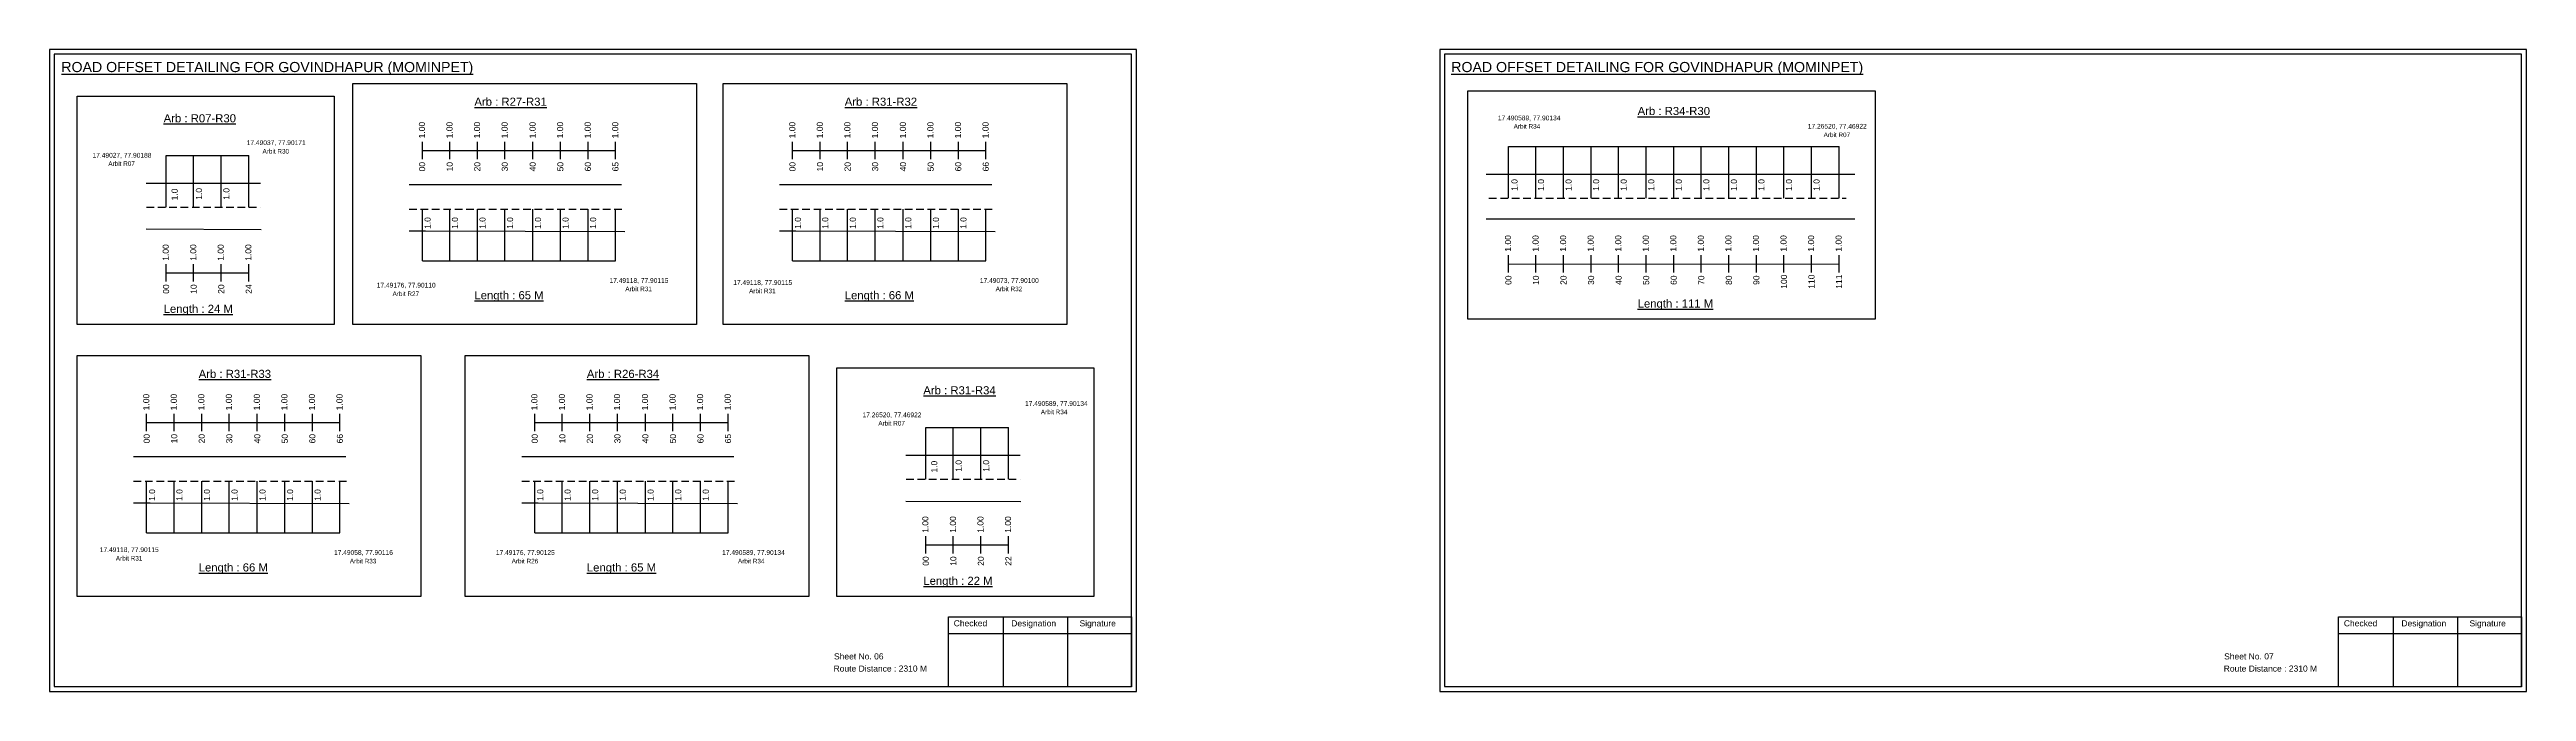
# Model space of a CAD drawing. Header units: inches. Extents: x 715 to 6358, y 46 to 1342.
# Drawn here: x 5135 to 6358, y 48 to 365 of the extents above; entities that cross this region are included whole.
import ezdxf

# ---------------------------------------------------------------- set-up
doc = ezdxf.new("R2010")
doc.units = ezdxf.units.IN
doc.header["$MEASUREMENT"] = 0
doc.linetypes.add('DASHED2', pattern=[0.375, 0.25, -0.125])
doc.layers.add('PDF_Geometry', color=7, linetype='Continuous')
doc.layers.add('PDF_Text', color=5, linetype='Continuous')
doc.styles.add('PDF Arial', font='arial.ttf')
doc.styles.get("Standard").update_dxf_attribs({"font": 'arial.ttf'})

msp = doc.modelspace()

# ---------------------------------------------------------------- linework, layer by layer
at = {"color": 217, "true_color": 0x93278f}
for p, q in [((5319.2, 311), (5319.2, 319.6)), ((5332.8, 311), (5332.8, 319.6)), ((5346.4, 311), (5346.4, 319.6)), ((5360, 311), (5360, 319.6)), ((5373.8, 311), (5373.8, 319.6)), ((5387.4, 311), (5387.4, 319.6)), ((5401, 311), (5401, 319.6)), ((5414.6, 311), (5414.6, 319.6)), ((5501.9, 311), (5501.9, 319.6)), ((5515.5, 311), (5515.5, 319.6)), ((5529.1, 311), (5529.1, 319.6)), ((5542.7, 311), (5542.7, 319.6)), ((5556.6, 311), (5556.6, 319.6)), ((5570.2, 311), (5570.2, 319.6)), ((5583.8, 311), (5583.8, 319.6)), ((5597.4, 311), (5597.4, 319.6)), ((5319.2, 315.3), (5414.6, 315.3)), ((5501.9, 315.3), (5597.4, 315.3)), ((5192.7, 250.7), (5192.7, 259.2)), ((5206.3, 250.7), (5206.3, 259.2)), ((5219.9, 250.7), (5219.9, 259.2)), ((5233.5, 250.7), (5233.5, 259.2)), ((5855.3, 255.1), (5855.3, 263.6)), ((5855.3, 259.3), (6018.5, 259.4)), ((5868.9, 255.1), (5868.9, 263.6)), ((5882.5, 255.1), (5882.5, 263.6)), ((5896.1, 255.1), (5896.1, 263.6)), ((5909.7, 255.1), (5909.7, 263.6)), ((5923.3, 255.1), (5923.3, 263.6)), ((5936.9, 255.1), (5936.9, 263.6)), ((5950.5, 255.1), (5950.5, 263.6)), ((5964.1, 255.1), (5964.1, 263.6)), ((5977.7, 255.1), (5977.7, 263.6)), ((5991.3, 255.1), (5991.3, 263.6)), ((6004.9, 255.1), (6004.9, 263.6)), ((6018.5, 255.1), (6018.5, 263.6)), ((5192.7, 254.9), (5233.5, 254.9)), ((5183.1, 176.8), (5183.1, 185.4)), ((5196.7, 176.8), (5196.7, 185.4)), ((5210.3, 176.8), (5210.3, 185.4)), ((5223.9, 176.8), (5223.9, 185.4)), ((5237.7, 176.8), (5237.7, 185.4)), ((5251.3, 176.8), (5251.3, 185.4)), ((5264.9, 176.8), (5264.9, 185.4)), ((5278.5, 176.8), (5278.5, 185.4)), ((5374.7, 176.8), (5374.7, 185.4)), ((5388.3, 176.8), (5388.3, 185.4)), ((5401.9, 176.8), (5401.9, 185.4)), ((5415.5, 176.8), (5415.5, 185.4)), ((5429.3, 176.8), (5429.3, 185.4)), ((5442.9, 176.8), (5442.9, 185.4)), ((5456.5, 176.8), (5456.5, 185.4)), ((5470.1, 176.8), (5470.1, 185.4)), ((5183.1, 181.1), (5278.5, 181.1)), ((5374.7, 181.1), (5470.1, 181.1)), ((5567.7, 116.4), (5567.7, 125)), ((5581.3, 116.4), (5581.3, 125)), ((5594.9, 116.4), (5594.9, 125)), ((5608.5, 116.4), (5608.5, 125)), ((5567.7, 120.7), (5608.5, 120.7))]:
    msp.add_line(p, q, dxfattribs=at)
at = {"color": 5}
for p, q in [((5192.7, 312.9), (5233.5, 312.9)), ((5855.3, 317.3), (6018.5, 317.3)), ((5319.2, 260.9), (5414.6, 260.9)), ((5501.9, 260.9), (5597.4, 260.9)), ((5567.7, 178.7), (5608.5, 178.7)), ((5183.1, 126.6), (5278.5, 126.7)), ((5374.7, 126.6), (5470.1, 126.7))]:
    msp.add_line(p, q, dxfattribs=at)
for p, q in [((5192.7, 287.4), (5192.7, 312.9)), ((5206.3, 287.4), (5206.3, 312.9)), ((5219.9, 287.4), (5219.9, 312.9)), ((5233.5, 287.4), (5233.5, 312.9)), ((5855.3, 291.8), (5855.3, 317.3)), ((5868.9, 291.8), (5868.9, 317.3)), ((5882.5, 291.8), (5882.5, 317.3)), ((5896.1, 291.8), (5896.1, 317.3)), ((5909.7, 291.8), (5909.7, 317.3)), ((5923.3, 291.8), (5923.3, 317.3)), ((5936.9, 291.8), (5936.9, 317.3)), ((5950.5, 291.8), (5950.5, 317.3)), ((5964.1, 291.8), (5964.1, 317.3)), ((5977.7, 291.8), (5977.7, 317.3)), ((5991.3, 291.8), (5991.3, 317.3)), ((6004.9, 291.8), (6004.9, 317.3)), ((6018.5, 291.8), (6018.5, 317.3)), ((5182.9, 299.2), (5239.3, 299.2)), ((5417.5, 298.3), (5312.7, 298.3)), ((5600.3, 298.3), (5495.5, 298.3)), ((5844.4, 303.6), (6026.3, 303.6)), ((5319.2, 260.9), (5319.2, 286.4)), ((5332.8, 260.9), (5332.8, 286.4)), ((5346.4, 260.9), (5346.4, 286.4)), ((5360, 260.9), (5360, 286.4)), ((5373.8, 260.9), (5373.8, 286.4)), ((5387.4, 260.9), (5387.4, 286.4)), ((5401, 260.9), (5401, 286.4)), ((5414.6, 260.9), (5414.6, 286.4)), ((5501.9, 260.9), (5501.9, 286.4)), ((5515.5, 260.9), (5515.5, 286.4)), ((5529.1, 260.9), (5529.1, 286.4)), ((5542.7, 260.9), (5542.7, 286.4)), ((5556.6, 260.9), (5556.6, 286.4)), ((5570.2, 260.9), (5570.2, 286.4)), ((5583.8, 260.9), (5583.8, 286.4)), ((5597.4, 260.9), (5597.4, 286.4)), ((6026.3, 281.5), (5844.4, 281.5)), ((5182.9, 276.6), (5239.6, 276.4)), ((5312.7, 275.6), (5320.8, 275.6)), ((5320.8, 275.6), (5419.1, 275.3)), ((5495.5, 275.6), (5503.6, 275.6)), ((5503.6, 275.6), (5601.9, 275.3)), ((5567.7, 153.1), (5567.7, 178.7)), ((5581.3, 153.1), (5581.3, 178.7)), ((5594.9, 153.1), (5594.9, 178.7)), ((5608.5, 153.1), (5608.5, 178.7)), ((5281.4, 164.1), (5176.7, 164.1)), ((5473, 164.1), (5368.3, 164.1)), ((5557.9, 165), (5614.3, 165)), ((5183.1, 126.7), (5183.1, 152.2)), ((5196.7, 126.7), (5196.7, 152.2)), ((5210.3, 126.7), (5210.3, 152.2)), ((5223.9, 126.7), (5223.9, 152.2)), ((5237.7, 126.7), (5237.7, 152.2)), ((5251.3, 126.7), (5251.3, 152.2)), ((5264.9, 126.7), (5264.9, 152.2)), ((5278.5, 126.7), (5278.5, 152.2)), ((5374.7, 126.7), (5374.7, 152.2)), ((5388.3, 126.7), (5388.3, 152.2)), ((5401.9, 126.7), (5401.9, 152.2)), ((5415.5, 126.7), (5415.5, 152.2)), ((5429.3, 126.7), (5429.3, 152.2)), ((5442.9, 126.7), (5442.9, 152.2)), ((5456.5, 126.7), (5456.5, 152.2)), ((5470.1, 126.7), (5470.1, 152.2)), ((5176.7, 141.4), (5184.8, 141.4)), ((5184.8, 141.4), (5283.1, 141.1)), ((5368.3, 141.4), (5376.3, 141.4)), ((5376.3, 141.4), (5474.7, 141.1)), ((5557.9, 142.3), (5614.6, 142.2))]:
    msp.add_line(p, q)
at = {"linetype": 'DASHED2', "ltscale": 15}
for p, q in [((5183, 287.4), (5239.3, 287.4)), ((5312.7, 286.4), (5418.1, 286.4)), ((5495.5, 286.4), (5600.9, 286.4)), ((5845.7, 291.8), (6022.1, 291.8)), ((5176.7, 152.2), (5282.1, 152.2)), ((5368.3, 152.2), (5473.7, 152.2)), ((5558, 153.1), (5614.3, 153.1))]:
    msp.add_line(p, q, dxfattribs=at)
for points in [[(5284.9, 348.4), (5454.5, 348.4), (5454.5, 229.5), (5284.9, 229.5)], [(5467.7, 348.4), (5637.3, 348.4), (5637.3, 229.5), (5467.7, 229.5)], [(5835.2, 344.8), (6036.4, 344.8), (6036.4, 232.1), (5835.2, 232.1)], [(5148.8, 342.2), (5275.6, 342.2), (5275.6, 229.5), (5148.8, 229.5)], [(5148.8, 214.1), (5318.4, 214.1), (5318.4, 95.3), (5148.8, 95.3)], [(5340.4, 214.1), (5510, 214.1), (5510, 95.3), (5340.4, 95.3)], [(5523.8, 208), (5650.6, 208), (5650.6, 95.3), (5523.8, 95.3)]]:
    msp.add_lwpolyline(points, close=True)
at = {"layer": 'PDF_Geometry'}
for points in [[(5135.2, 365.1), (5135.2, 48.4), (5671.7, 48.4), (5671.7, 365.1)], [(5137.5, 362.8), (5137.5, 50.8), (5669.2, 50.8), (5669.2, 362.8)], [(5821.4, 365.1), (5821.4, 48.4), (6357.8, 48.4), (6357.8, 365.1)], [(5823.7, 362.8), (5823.7, 50.8), (6355.4, 50.8), (6355.4, 362.8)]]:
    msp.add_lwpolyline(points, close=True, dxfattribs=at)
at = {"layer": 'PDF_Geometry', "color": 242, "true_color": 0xcc1f26}
for points in [[(5669.2, 50.7), (5578.9, 50.7), (5578.9, 85.3), (5669.2, 85.3)], [(6355.4, 50.7), (6265.1, 50.7), (6265.1, 85.3), (6355.4, 85.3)]]:
    msp.add_lwpolyline(points, close=True, dxfattribs=at)
for points in [[(5578.9, 77), (5669.2, 77)], [(5605.9, 85.3), (5605.9, 50.7)], [(5637.6, 85.3), (5637.6, 50.7)], [(6265.1, 77), (6355.4, 77)], [(6292.1, 85.3), (6292.1, 50.7)], [(6323.8, 85.3), (6323.8, 50.7)]]:
    msp.add_lwpolyline(points, dxfattribs=at)

# ---------------------------------------------------------------- texts
at = {"color": 242, "true_color": 0xcd2027}
for s, height, p in [('%%UROAD OFFSET DETAILING FOR GOVINDHAPUR (MOMINPET)', 5, (5141, 354)), ('%%UROAD OFFSET DETAILING FOR GOVINDHAPUR (MOMINPET)', 5, (5827.1, 354)), ('%%UArb : R07-R30', 4, (5191.5, 329.2)), ('%%UArb : R27-R31', 4, (5344.9, 337.4)), ('%%UArb : R31-R32', 4, (5527.7, 337.4)), ('%%UArb : R34-R30', 4, (5919.1, 332.8)), ('%%ULength : 65 M', 4, (5344.9, 241.9)), ('%%ULength : 66 M', 4, (5527.7, 241.9)), ('%%ULength : 24 M', 4, (5191.5, 235.2)), ('%%ULength : 111 M', 4, (5919.1, 237.8)), ('%%UArb : R31-R33', 4, (5208.8, 203.1)), ('%%UArb : R26-R34', 4, (5400.4, 203.1)), ('%%UArb : R31-R34', 4, (5566.5, 195)), ('%%ULength : 66 M', 4, (5208.8, 107.6)), ('%%ULength : 65 M', 4, (5400.4, 107.6)), ('%%ULength : 22 M', 4, (5566.5, 101))]:
    msp.add_text(s, height=height, dxfattribs=at).set_placement(p)
at = {"color": 5}
for s, height, p in [('17.490589, 77.90134', 2.34, (5850.1, 330.2)), ('17.49037, 77.90171', 2.34, (5232.5, 318)), ('Arbit R34', 2.25, (5857.9, 326.1)), ('17.26520, 77.46922', 2.34, (6003.1, 326.1)), ('Arbit R07', 2.25, (6010.9, 321.9)), ('17.49027, 77.90188', 2.34, (5156.4, 311.8)), ('Arbit R07', 2.25, (5164.2, 307.7)), ('Arbit R30', 2.25, (5240.3, 313.8)), ('17.49176, 77.90110', 2.34, (5296.7, 247.7)), ('Arbit R27', 2.25, (5304.5, 243.5)), ('17.49118, 77.90115', 2.34, (5411.6, 250)), ('Arbit R31', 2.25, (5419.4, 245.9)), ('17.49118, 77.90115', 2.34, (5472.7, 249)), ('Arbit R31', 2.25, (5480.5, 244.9)), ('17.49073, 77.90100', 2.34, (5594.4, 250)), ('Arbit R32', 2.25, (5602.2, 245.9)), ('17.26520, 77.46922', 2.34, (5536.5, 183.7)), ('17.490589, 77.90134', 2.34, (5616.7, 189.3)), ('Arbit R34', 2.25, (5624.5, 185.2)), ('Arbit R07', 2.25, (5544.3, 179.6)), ('17.49118, 77.90115', 2.34, (5160, 117.2)), ('Arbit R31', 2.25, (5167.9, 113)), ('17.49058, 77.90116', 2.34, (5275.6, 115.8)), ('Arbit R33', 2.25, (5283.4, 111.6)), ('17.49176, 77.90125', 2.34, (5355.5, 115.8)), ('Arbit R26', 2.25, (5363.3, 111.6)), ('17.490589, 77.90134', 2.34, (5467.2, 115.8)), ('Arbit R34', 2.25, (5475, 111.6))]:
    msp.add_text(s, height=height, dxfattribs=at).set_placement(p)
at = {"color": 217, "true_color": 0x93278f}
for s, p in [('1.00', (5320.5, 321.3)), ('1.00', (5334.1, 321.3)), ('1.00', (5347.7, 321.3)), ('1.00', (5361.3, 321.3)), ('1.00', (5375.1, 321.3)), ('1.00', (5388.7, 321.3)), ('1.00', (5402.3, 321.3)), ('1.00', (5415.9, 321.3)), ('1.00', (5503.3, 321.3)), ('1.00', (5516.9, 321.3)), ('1.00', (5530.5, 321.3)), ('1.00', (5544.1, 321.3)), ('1.00', (5557.9, 321.3)), ('1.00', (5571.5, 321.3)), ('1.00', (5585.1, 321.3)), ('1.00', (5598.7, 321.3)), ('00', (5320.6, 305)), ('10', (5334.2, 305)), ('20', (5347.8, 305)), ('30', (5361.4, 305)), ('40', (5375.2, 305)), ('50', (5388.8, 305)), ('60', (5402.4, 305)), ('65', (5416, 305)), ('00', (5503.4, 305)), ('10', (5517, 305)), ('20', (5530.6, 305)), ('30', (5544.2, 305)), ('40', (5558, 305)), ('50', (5571.6, 305)), ('60', (5585.2, 305)), ('66', (5598.8, 305)), ('1.00', (5856.6, 265.4)), ('1.00', (5870.2, 265.4)), ('1.00', (5883.8, 265.4)), ('1.00', (5897.4, 265.4)), ('1.00', (5911, 265.4)), ('1.00', (5924.6, 265.4)), ('1.00', (5938.2, 265.4)), ('1.00', (5951.8, 265.4)), ('1.00', (5965.4, 265.4)), ('1.00', (5979, 265.4)), ('1.00', (5992.6, 265.4)), ('1.00', (6006.2, 265.4)), ('1.00', (6019.8, 265.4)), ('1.00', (5194, 260.9)), ('1.00', (5207.6, 260.9)), ('1.00', (5221.2, 260.9)), ('1.00', (5234.8, 260.9)), ('00', (5194.2, 244.6)), ('10', (5207.8, 244.6)), ('20', (5221.4, 244.6)), ('24', (5235, 244.6)), ('00', (5856.8, 249)), ('10', (5870.4, 249)), ('20', (5884, 249)), ('30', (5897.6, 249)), ('40', (5911.2, 249)), ('50', (5924.8, 249)), ('60', (5938.4, 249)), ('70', (5952, 249)), ('80', (5965.6, 249)), ('90', (5979.2, 249)), ('100', (5992.8, 247.1)), ('110', (6006.4, 247.1)), ('111', (6020, 247.1)), ('1.00', (5184.4, 187.1)), ('1.00', (5198, 187.1)), ('1.00', (5211.6, 187.1)), ('1.00', (5225.2, 187.1)), ('1.00', (5239, 187.1)), ('1.00', (5252.6, 187.1)), ('1.00', (5266.2, 187.1)), ('1.00', (5279.8, 187.1)), ('1.00', (5376, 187.1)), ('1.00', (5389.6, 187.1)), ('1.00', (5403.2, 187.1)), ('1.00', (5416.8, 187.1)), ('1.00', (5430.6, 187.1)), ('1.00', (5444.2, 187.1)), ('1.00', (5457.8, 187.1)), ('1.00', (5471.4, 187.1)), ('00', (5184.6, 170.8)), ('10', (5198.2, 170.8)), ('20', (5211.8, 170.8)), ('30', (5225.4, 170.8)), ('40', (5239.2, 170.8)), ('50', (5252.8, 170.8)), ('60', (5266.4, 170.8)), ('66', (5280, 170.8)), ('00', (5376.2, 170.8)), ('10', (5389.8, 170.8)), ('20', (5403.4, 170.8)), ('30', (5417, 170.8)), ('40', (5430.8, 170.8)), ('50', (5444.4, 170.8)), ('60', (5458, 170.8)), ('65', (5471.6, 170.8)), ('1.00', (5569, 126.7)), ('1.00', (5582.6, 126.7)), ('1.00', (5596.2, 126.7)), ('1.00', (5609.8, 126.7)), ('00', (5569.2, 110.4)), ('10', (5582.8, 110.4)), ('20', (5596.4, 110.4)), ('22', (5610, 110.4))]:
    msp.add_text(s, height=3, rotation=90, dxfattribs=at).set_placement(p)
for p in [(5198.4, 290.7), (5210.4, 291), (5224, 291), (5859.8, 295.4), (5872.9, 295.4), (5886.5, 295.4), (5900.1, 295.4), (5913.7, 295.4), (5927.3, 295.4), (5940.9, 295.4), (5954.5, 295.4), (5968.1, 295.4), (5981.7, 295.4), (5995.3, 295.4), (6008.9, 295.4), (5323.3, 276.6), (5336.8, 276.6), (5350.4, 276.6), (5364, 276.6), (5377.8, 276.6), (5391.4, 276.6), (5405, 276.6), (5506.1, 276.6), (5519.6, 276.6), (5533.2, 276.6), (5546.8, 276.6), (5560.6, 276.6), (5574.2, 276.6), (5587.8, 276.6), (5573.4, 156.4), (5585.4, 156.8), (5599, 156.8), (5187.3, 142.4), (5200.8, 142.4), (5214.4, 142.4), (5228, 142.4), (5241.8, 142.4), (5255.4, 142.4), (5269, 142.4), (5378.9, 142.4), (5392.4, 142.4), (5406, 142.4), (5419.6, 142.4), (5433.4, 142.4), (5447, 142.4), (5460.6, 142.4)]:
    msp.add_text('1.0', height=3, rotation=90).set_placement(p)
for s, p in [('Route Distance : 2310 M', (5522.2, 58.2)), ('Sheet No. 06', (5522.4, 64.2)), ('Route Distance : 2310 M', (6208.4, 58.2)), ('Sheet No. 07', (6208.6, 64.2))]:
    msp.add_text(s, height=3).set_placement(p)
at = {"layer": 'PDF_Text', "color": 7, "attachment_point": 7, "style": 'PDF Arial'}
for s, insert, char_height in [('Checked', (5581.5, 80.5), 3), ('Designation', (5609.9, 79.6), 3.001), ('Signature', (5643.6, 79.6), 3), ('Checked', (6267.7, 80.5), 3), ('Designation', (6296.1, 79.6), 3.001), ('Signature', (6329.7, 79.6), 3)]:
    msp.add_mtext(s, dxfattribs=dict(at, insert=insert, char_height=char_height))

doc.saveas('drawing.dxf')
